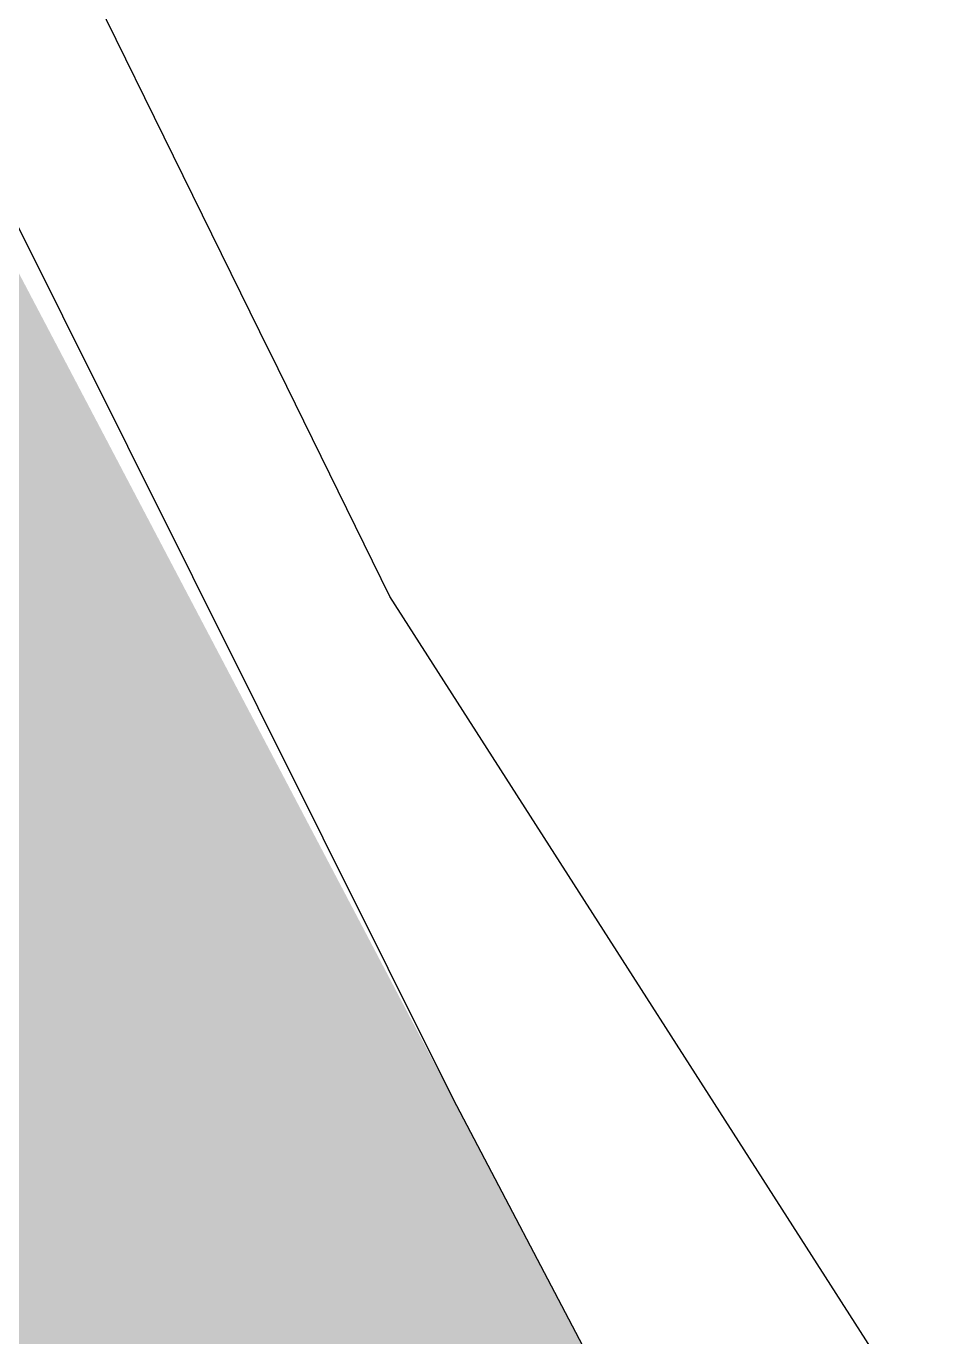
# Model space of a CAD drawing. Header units: inches. Extents: x 397149 to 398791, y 3053203 to 3057598.
# Drawn here: x 397595.71 to 397602.64, y 3056163.66 to 3056173.65 of the extents above; entities that cross this region are included whole.
import ezdxf

# ---------------------------------------------------------------- set-up
doc = ezdxf.new("R2010")
doc.units = ezdxf.units.IN
doc.header["$MEASUREMENT"] = 0
doc.layers.add('Road', color=7, linetype='Continuous', true_color=0xe1e1e1)
doc.layers.add('structure_precinct', color=7, linetype='Continuous', true_color=0xdf69e5)

msp = doc.modelspace()

# ---------------------------------------------------------------- hatches: boundary and pattern name
at = {"layer": 'structure_precinct'}
h = msp.add_hatch(color=4, dxfattribs=at)
h.dxf.hatch_style = 1
h.paths.add_polyline_path([(397572.5979, 3055924.0117), (397574.1038, 3055910.4205), (397573.0463, 3055904.4486), (397570.8967, 3055895.4258), (397571.5105, 3055891.3897), (397580.3999, 3055872.8129), (397590.829, 3055859.5223), (397592.5242, 3055855.5337), (397594.9094, 3055850.6373), (397595.7956, 3055847.183), (397598.3298, 3055841.7527), (397599.9945, 3055838.3921), (397600.4646, 3055829.8164), (397600.7086, 3055827.4877), (397601.6811, 3055821.1837), (397617.1755, 3055819.4798), (397629.4039, 3055806.9303), (397642.6289, 3055815.991), (397654.1094, 3055812.3252), (397662.2132, 3055824.4972), (397681.9584, 3055820.3008), (397682.751, 3055828.8716), (397683.4914, 3055836.8791), (397684.1931, 3055844.4677), (397683.8149, 3055874.3185), (397682.1978, 3055900.617), (397683.1562, 3055924.6168), (397679.7864, 3055942.7839), (397675.9462, 3055959.3903), (397673.8969, 3055968.2428), (397671.706, 3055977.7069), (397664.9524, 3056009.3826), (397661.5192, 3056029.6663), (397657.298, 3056062.0093), (397649.2339, 3056096.8445), (397638.7902, 3056118.9451), (397615.758, 3056131.8871), (397607.7065, 3056148.8271), (397598.9593, 3056165.4726), (397590.351, 3056181.8538), (397582.5148, 3056198.4506), (397577.5208, 3056206.3976), (397567.5797, 3056214.8155), (397552.7894, 3056238.5481), (397543.8786, 3056247.5173), (397525.2831, 3056259.9941), (397509.6098, 3056276.1391), (397491.7819, 3056276.6779), (397487.594, 3056284.1942), (397483.2398, 3056281.6324), (397467.0143, 3056272.0859), (397467.7628, 3056271.479), (397475.827, 3056263.88), (397481.7837, 3056255.7138), (397487.607, 3056250.6618), (397496.5402, 3056240.6382), (397502.4147, 3056235.8278), (397509.9752, 3056229.8283), (397520.3247, 3056218.4109), (397524.6908, 3056215.0801), (397527.9966, 3056210.5571), (397536.4482, 3056198.0837), (397541.7547, 3056192.8214), (397548.8523, 3056183.4035), (397560.5492, 3056173.2305), (397564.1384, 3056162.2751), (397569.4029, 3056155.8274), (397571.8469, 3056150.4999), (397577.4293, 3056142.3474), (397580.3241, 3056135.4208), (397584.3039, 3056131.713), (397587.2695, 3056123.629), (397588.4274, 3056108.4298), (397595.4127, 3056094.3802), (397595.7454, 3056084.418), (397591.2547, 3056070.7572), (397587.4539, 3056059.1953), (397580.4649, 3056045.7141), (397579.3017, 3056042.5412), (397577.8323, 3056038.3642), (397577.1344, 3056034.4966), (397574.2641, 3056030.3344), (397572.1676, 3056024.6351), (397571.8159, 3056018.0855), (397571.8043, 3056012.7544), (397572.8444, 3056007.1054), (397575.3029, 3056002.5189), (397576.6892, 3055996.9795), (397578.358, 3055991.809), (397581.8017, 3055982.7248), (397579.2879, 3055976.1711), (397569.9521, 3055965.5058), (397569.8677, 3055958.5137), (397569.1921, 3055953.9132), (397569.2083, 3055951.0876), (397570.1141, 3055944.243), (397570.8453, 3055940.3838), (397570.4478, 3055937.3265), (397571.7781, 3055930.1758)])
h.paths.add_polyline_path([(397365.4267, 3054285.894), (397386.3969, 3054264.0633), (397391.608, 3054247.0224), (397391.1791, 3054208.4902), (397379.4579, 3054182.8606), (397360.5443, 3054165.6336), (397340.8414, 3054154.7667), (397332.6357, 3054131.3051), (397316.7713, 3054097.1294), (397308.6642, 3054065.883), (397303.0434, 3054050.3876), (397320.6278, 3053982.7106), (397331.2662, 3053959.3809), (397335.1386, 3053936.0859), (397347.5326, 3053900.2497), (397304.1435, 3053904.5386), (397323.3481, 3053843.6194), (397330.5524, 3053776.3768), (397344.3011, 3053693.9717), (397360.5742, 3053612.869), (397365.5223, 3053598.6287), (397374.2055, 3053600.6961), (397406.4816, 3053605.4038), (397419.3705, 3053615.6005), (397423.6689, 3053637.9513), (397423.6408, 3053650.5455), (397416.2267, 3053677.7795), (397405.9828, 3053706.0804), (397399.1195, 3053721.1201), (397392.3507, 3053751.5001), (397386.8769, 3053782.0258), (397375.4701, 3053865.7841), (397372.4028, 3053874.1817), (397361.1168, 3053920.1188), (397357.1989, 3053970.9359), (397344.758, 3054023.0746), (397340.87, 3054059.6241), (397347.4859, 3054100.3922), (397369.03, 3054134.9773), (397390.7748, 3054156.6658), (397414.8416, 3054199.2952), (397414.2129, 3054209.4586), (397422.1202, 3054237.7118), (397421.5394, 3054258.9831), (397408.0662, 3054294.8675), (397409.9316, 3054315.8152), (397407.1243, 3054344.7102), (397400.1142, 3054355.8295), (397378.3753, 3054419.8064), (397367.8066, 3054465.4231), (397359.6379, 3054501.1577), (397355.0711, 3054514.6793), (397348.0539, 3054539.2102), (397344.0415, 3054543.0264), (397340.7589, 3054567.4878), (397342.1131, 3054582.7394), (397342.3204, 3054585.0733), (397318.6114, 3054586.231), (397309.7479, 3054575.5316), (397299.3144, 3054573.6296), (397301.8554, 3054567.9696), (397316.3258, 3054540.5265), (397325.1038, 3054532.0598), (397335.4281, 3054520.284), (397341.238, 3054497.7063), (397346.1574, 3054476.5695), (397344.0122, 3054462.3125), (397343.3035, 3054436.2648), (397336.5679, 3054418.1722), (397330.1848, 3054404.5861), (397319.306, 3054390.1244), (397317.5689, 3054365.5472), (397319.2361, 3054340.9271), (397324.8341, 3054326.5707), (397350.5794, 3054303.1692)])

# ---------------------------------------------------------------- linework, layer by layer
at = {"layer": 'Road', "lineweight": 25}
msp.add_polyline3d([(397608.639, 3056153.4281, 0), (397598.4806, 3056169.2991, 0), (397597.6275, 3056171.0355, 0), (397597.4889, 3056171.3177, 0), (397586.1057, 3056194.4865, 0), (397582.2552, 3056199.8341, 0), (397577.5286, 3056206.3985, 0), (397577.5203, 3056206.4101, 0), (397567.95, 3056214.315, 0)], dxfattribs=at)
at = {"layer": 'structure_precinct', "lineweight": -3}
msp.add_lwpolyline([(397467.0143, 3056272.0859), (397483.2398, 3056281.6324), (397487.594, 3056284.1942), (397491.7819, 3056276.6779), (397509.6098, 3056276.1391), (397525.2831, 3056259.9941), (397543.8786, 3056247.5173), (397552.7894, 3056238.5481), (397567.5797, 3056214.8155), (397577.5208, 3056206.3976), (397582.5148, 3056198.4506), (397598.9593, 3056165.4726), (397607.7065, 3056148.8271), (397615.758, 3056131.8871), (397638.7902, 3056118.9451), (397649.2339, 3056096.8445), (397657.298, 3056062.0093), (397661.5192, 3056029.6663), (397664.9524, 3056009.3826), (397671.617, 3055978.1242)], dxfattribs=at)

doc.saveas('drawing.dxf')
